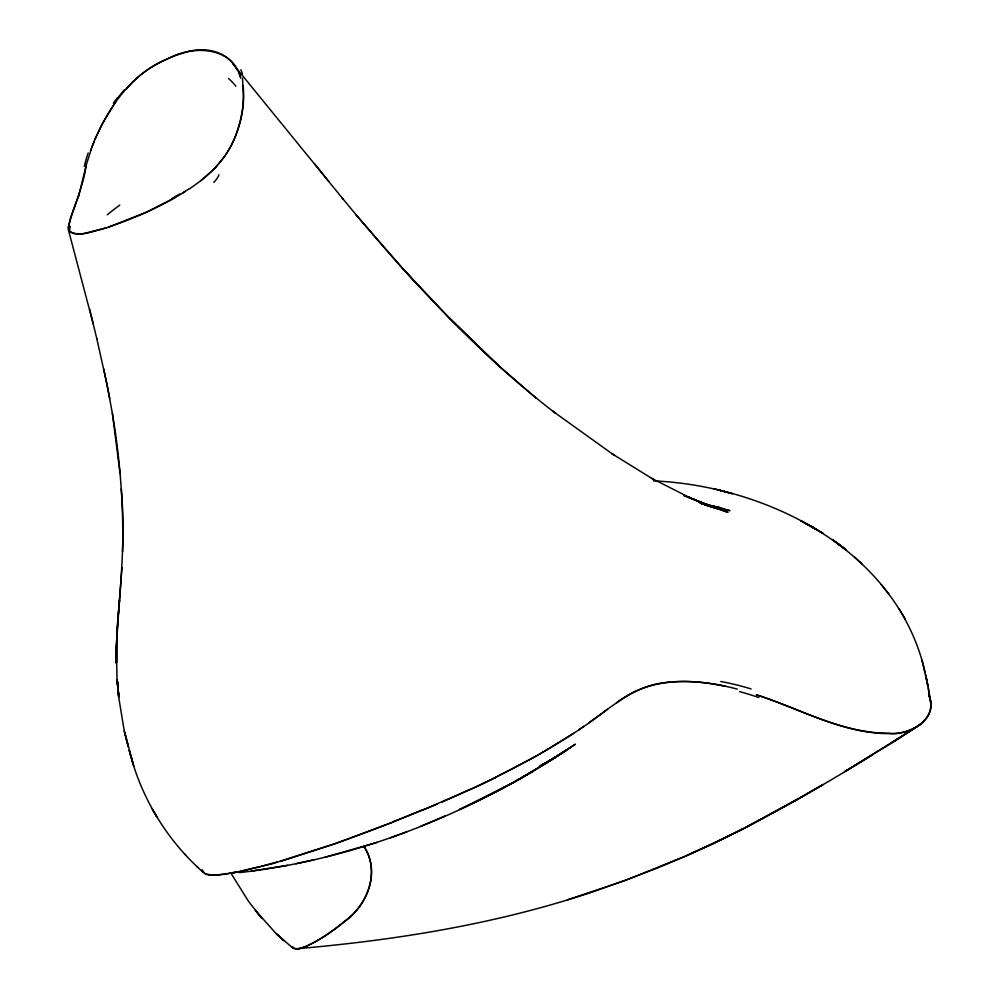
<?xml version="1.0" encoding="UTF-8"?>
<svg xmlns="http://www.w3.org/2000/svg" width="999" height="999" viewBox="0 0 999 999"><rect width="100%" height="100%" fill="white"/><g stroke="black" fill="none" stroke-linecap="round" stroke-linejoin="round"><path stroke-width="1.5" d="M117.033 679.57L118.769 695.691L117.033 679.57L116.371 648.189M116.284 663.773L116.983 632.055L116.433 662.874L116.234 647.664M122.602 551.723C123.714 505.369 120.03 458.953 112.35 413.236M68.456 227.397L70.554 217.72L78.484 196.341M68.094 228.172C73.189 206.781 83.554 186.738 86.201 164.523M116.334 647.027C119.306 594.368 126.024 541.658 121.266 488.836M116.221 647.277L118.182 615.771L116.908 631.393M121.99 567.582L118.207 615.347L119.593 600.137M78.821 195.255L86.451 164.385L91.433 148.664M78.471 196.541L78.796 195.467M90.497 150.724L94.368 141.084M236.089 134.353C241.708 118.844 244.942 101.973 242.582 85.502M91.846 147.04C106.406 110.04 130.482 73.414 168.893 58.229A42.57 13.936 -24.5 0 1 183.754 52.935C202.859 45.966 227.447 50.137 237.05 69.78M236.089 134.615C227.884 157.742 209.64 175.574 189.473 188.749M94.893 139.361L102.622 123.252L113.511 105.457M225.949 154.308C239.036 134.091 245.529 109.378 243.119 85.365M225.449 155.232L215.147 168.057L200.936 180.657M113.874 104.883L115.659 102.398M126.224 89.273C136.438 76.548 149.987 67.045 164.698 60.19A31.931 10.652 -24.5 0 1 167.632 58.841C191.97 45.18 232.605 45.829 240.622 78.197M442.058 802.072C500.087 776.56 557.367 748.151 607.667 709.153M588.736 722.776C610.302 707.941 630.931 689.185 657.342 683.778C679.782 679.545 702.984 681.618 725.187 686.226M578.683 729.844L583.766 726.298M616.483 702.896C650.661 675.774 697.477 678.396 737.287 689.123M573.463 733.366L537.574 755.356L494.48 777.934M569.942 747.776C471.191 813.573 357.717 859.165 239.423 872.626M555.469 757.217L575.436 744.18L550.274 760.551L564.672 751.26L559.09 754.894M544.792 764.048L555.981 756.88C525.287 776.947 492.857 794.255 459.528 809.502L504.97 787M898.401 738.361L844.63 771.64L895.141 740.896L920.916 724.05L891.133 743.044L916.483 727.01M555.981 756.88L518.893 779.457M185.452 191.346C159.703 207.592 131.468 219.668 102.56 229.046C92.258 231.331 80.007 237.025 69.793 231.818M560.889 753.745L566.146 750.461L546.403 762.574L566.146 750.461M872.814 754.745C829.932 781.056 786.463 806.53 741.708 829.532L797.427 799.125M551.598 759.402L556.893 756.318L539.435 766.196M513.024 782.729L532.654 771.428L513.024 782.729L473.351 803.034L506.306 786.3M175.424 197.352L146.841 212L108.741 227.023M794.954 800.674L823.064 784.527L796.39 800.087L742.245 829.47L685.501 856.268L656.505 868.356M543.344 764.123L547.377 761.975L540.909 765.384M469.917 789.547L423.489 809.739M445.117 815.921L420.729 826.273M567.382 899.899L626.748 879.907L685.339 856.118M437.337 804.095L392.482 822.264M393.319 821.94L333.329 844.38L280.407 861.45M391.645 822.589L380.844 826.785M380.02 827.097L372.565 829.944M627.297 879.495L656.156 868.506M371.74 830.256L361.85 833.953M390.347 837.861L406.955 831.73M361.039 834.252L351.236 837.849M349.6 838.448L338.299 842.507M597.165 890.371L626.236 879.907M337.5 842.794L272.702 863.623L239.548 871.652L224.226 874.337L212.675 875.186L205.195 873.85L202.048 870.154M596.478 890.584C499.937 923.438 398.564 939.922 297.202 948.713M106.756 227.685L86.351 232.942M377.123 842.394L324.687 857.354M276.81 862.112L261.538 866.22M260.277 866.545L233.816 872.789M314.098 859.777L295.916 863.735M287.487 865.359L251.199 871.103M80.807 233.791L74.226 233.604L70.192 231.631M219.206 875.062C213.599 875.211 204.583 876.672 202.06 870.092M653.358 480.869C768.581 485.939 897.664 551.311 925.074 672.227M701.485 503.833L709.115 504.882L701.76 503.883M704.083 504.532L714.497 506.168L704.332 504.557M706.268 505.157L719.755 507.542L706.53 505.194M706.817 505.457L724.937 509.04L707.117 505.506M707.517 505.731L729.982 510.651L707.242 505.656M707.217 505.706L719.892 509.303L699.35 502.497L728.009 512.375L683.89 495.467L709.465 505.881L705.856 504.458M713.91 488.798L727.297 492.282M715.434 507.904L702.309 503.746L719.892 509.303M756.33 694.767C800.174 708.753 842.007 733.591 889.172 733.628C909.902 735.601 939.072 718.768 928.633 694.842C939.884 719.18 909.714 735.364 888.96 733.229C841.92 733.366 800.149 708.766 756.43 694.829M687.437 496.715L712.762 507.455L687.437 496.715L709.465 505.881M690.746 498.151L651.61 478.321M807.604 524.413L823.176 533.441L810.901 526.273M654.295 479.92L612.025 453.758L614.472 455.432L552.672 411.113L554.745 412.699C480.581 355.482 416.508 286.351 356.231 214.972L402.447 268.319L449.55 318.157L498.189 365.409L535.926 397.927L534.028 396.428M292.819 948.088L276.074 933.541L255.382 910.389L262 918.531M276.074 933.541L283.866 940.621L276.785 934.177M133.804 766.158L129.133 750.037C140.21 794.792 164.236 836.063 197.952 867.519M196.791 866.445L203.172 872.389M854.207 556.693L861.725 563.711M499.787 366.833L448.264 316.895M432.317 300.437L433.529 301.661M184.553 853.87L185.627 854.994M402.447 268.319L417.844 285.065M342.07 197.827L357.267 216.234M232.692 63.586L343.119 199.126M261.363 917.744L248.564 901.41L231.381 873.913M314.548 163.786L328.708 181.406M889.322 594.742L881.293 584.627M292.257 946.565C295.367 950.911 301.823 947.726 305.794 946.428C319.93 940.121 332.767 931.205 344.705 921.44C367.832 905.119 380.544 871.902 363.961 846.653M905.344 619.168L899.175 608.841M152.672 809.814L156.718 816.695L152.06 808.728M291.983 946.827C295.08 951.473 301.885 947.764 305.919 946.453C319.967 940.009 332.767 931.08 344.63 921.24C367.557 904.794 380.494 871.84 364.086 846.49M239.36 73.963L240.647 76.748M133.329 764.372L124.263 730.993L118.744 697.377L117.158 680.369M68.207 229.146L93.269 324.026M925.611 674.3L928.021 686.325L922.077 660.376M124.263 730.993L128.297 746.877L124.663 732.404M89.61 309.128L96.915 339.111M96.803 338.673L106.98 384.253L112.412 413.611L120.08 473.576M926.023 676.36L930.369 700.736M109.753 398.576L103.721 368.831M930.731 702.884L928.471 688.386M118.744 697.377L117.445 681.268L118.656 696.478M179.845 193.906A364.16 30.782 -20.9 0 1 171.99 198.489M188.898 188.936A305.007 27.123 -20.4 0 1 182.355 193.057M242.407 78.072A645.966 166.496 -4 0 1 242.682 85.502M117.87 97.79A265.921 75.562 -27.3 0 1 124.4 89.798M113.349 103.222A254.608 69.967 -28.2 0 1 117.12 98.089M69.918 231.768A816.57 66.983 -25 0 1 70.342 226.536M85.914 233.142A191.883 15.11 -23.6 0 1 80.482 233.941M423.077 809.565A217.969 25.387 -21.7 0 1 393.269 821.615M495.367 777.759A182.043 22.515 -21.7 0 1 470.641 789.485M720.779 681.505A1528.932 251.86 44.8 0 1 751.048 688.91M107.205 214.797A657.13 55.095 -26.3 0 1 119.805 205.045M84.316 166.358A830.669 117.133 -45.9 0 1 88.174 152.934M240.846 69.693A629.595 157.055 0.2 0 1 242.395 73.926M228.496 78.421A526.148 135.077 -4.3 0 1 235.914 86.239M218.918 174.775A526.161 51.723 -18.5 0 1 213.774 182.417M235.327 872.077A195.155 19.88 -21.5 0 1 220.329 874.575M739.535 691.57A1476.659 242.058 44.6 0 1 758.84 697.539M742.557 829.033L714.21 843.181L685.601 856.018L714.085 843.268L742.557 829.033M732.217 493.668L719.093 490.122L732.217 493.668M813.211 527.584L800.836 520.779L816.595 529.507L804.257 522.577L813.211 527.584M843.631 547.939L832.367 539.522L846.415 550.099L835.264 541.62L843.631 547.939"/></g></svg>
